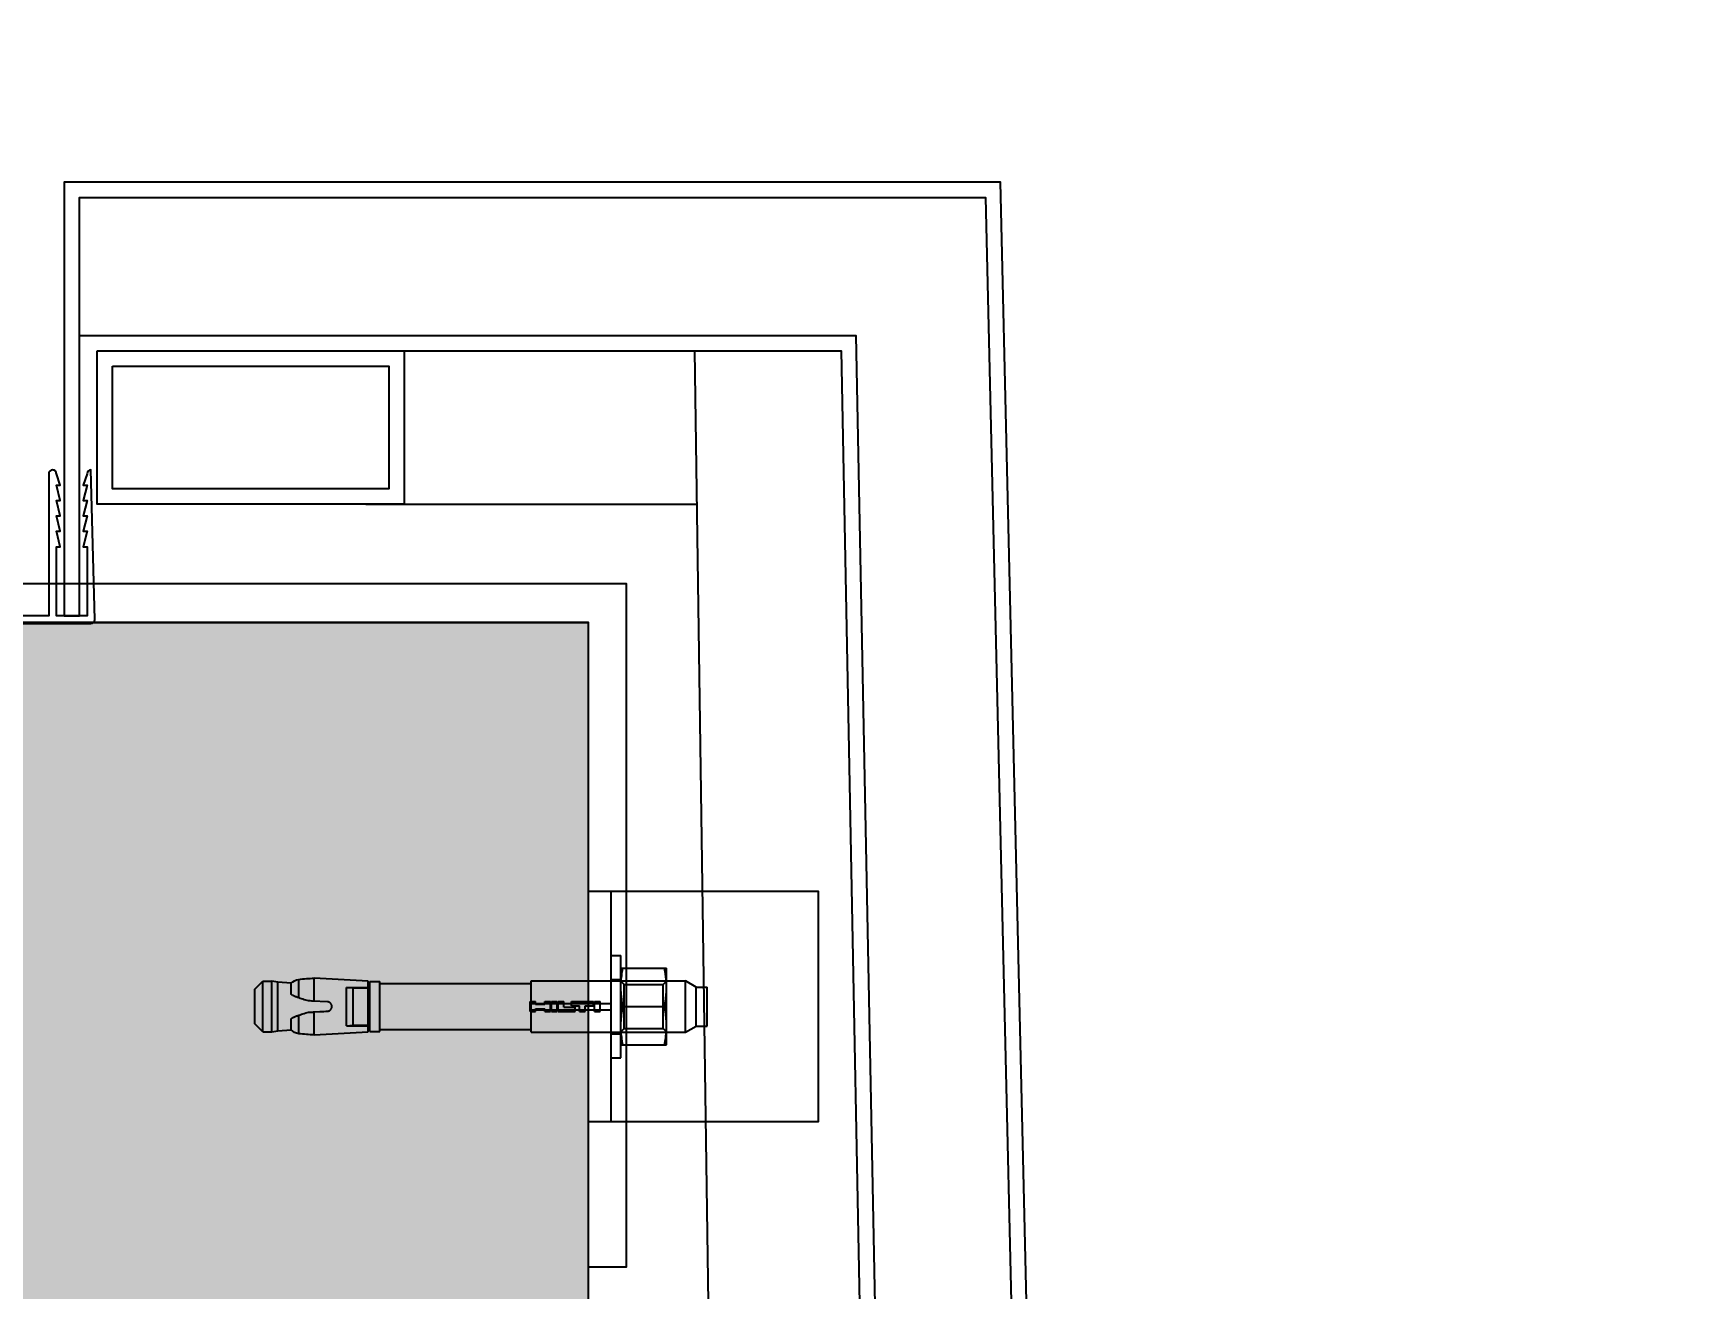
# Model space of a CAD drawing. Header units: inches. Extents: x 21 to 32698, y 13 to 3712.
# Drawn here: x 25598.48 to 25620.21, y 933.1 to 949.46 of the extents above; entities that cross this region are included whole.
import ezdxf
from ezdxf import colors
from ezdxf.entities.mleader import LeaderData, LeaderLine
from ezdxf.math import Vec2, Vec3

# ---------------------------------------------------------------- set-up
doc = ezdxf.new("R2010")
doc.units = ezdxf.units.IN
doc.header["$MEASUREMENT"] = 0
for name, color, linetype, lineweight in [('Z_MİM_-KM-ALUMINIUM-09', 8, 'Continuous', 25), ('Z_MİM_-KM-CONCRETE', 8, 'Continuous', 25), ('Z_MİM_-KM-DETL-TEXT', 8, 'Continuous', 25), ('Z_MİM_-KM-GALVANIZED SHEET', 8, 'Continuous', 25), ('Z_MİM_-KM-Gor-05', 8, 'Continuous', 25), ('Z_MİM_-KM-IRON-09', 8, 'Continuous', 25), ('Z_MİM_-KM-PATTERN-STRC', 8, 'Continuous', 25), ('Z_MİM_-KM-STEEL-09', 8, 'Continuous', 25), ('Z_MİM_-KM-TEXT', 8, 'Continuous', 25), ('Z_MİM_00', 8, 'Continuous', 25)]:
    doc.layers.add(name, color=color, linetype=linetype, lineweight=lineweight)
doc.styles.add('Arial Narrow', font='ARIALN.TTF', dxfattribs={"height": 8})

# ---------------------------------------------------------------- blocks, each defined once
blk = doc.blocks.new('A$Ce8ddabe4')
at = {"layer": 'Z_MİM_-KM-PATTERN-STRC'}
h = blk.add_hatch(color=256, dxfattribs=at)
h.dxf.hatch_style = 1
h.paths.add_polyline_path([(20.36933158059401, 110), (40.369331580594, 110), (40.369331580594, 0), (20.36933158059401, 0)])
at = {"elevation": -0.0098451531140618}
blk.add_lwpolyline([(44.11074248068326, 103.3701336926324), (44.11074248068326, 113.4842231869124), (5.099999999999998, 114.2494388848663), (5.099999999999998, 104.0702733028683)], dxfattribs=at)
blk.add_lwpolyline([(40.3588491716946, 101.4201336926326), (40.3588491716946, 103.5201336926329, -0.4142135623730951), (40.40884917169022, 103.5701336926322), (42.35884917169459, 103.5206336926212), (42.35884917169459, 103.5201336926329, -0.4112603993836938), (42.30935382543247, 103.4701362394498), (42.15884917169023, 103.4201336926326), (42.15884917169023, 103.4701336926318), (41.95884917169315, 103.4201336926326), (41.95884917169315, 103.4701336926318), (41.75884917169605, 103.4201336926326), (41.75884917169605, 103.4701336926318), (41.55884917169169, 103.4201336926326), (41.55884917169169, 103.4701336926318), (41.3588491716946, 103.4201336926326), (41.3588491716946, 103.4701336926318), (40.45884917169313, 103.4701336926318), (40.45884917169313, 103.0701336926322), (41.3588491716946, 103.0701336926322), (41.3588491716946, 103.1201336926324), (41.55884917169169, 103.0701336926322), (41.55884917169169, 103.1201336926324), (41.75884917169605, 103.0701336926322), (41.75884917169605, 103.1201336926324), (41.95884917169315, 103.0701336926322), (41.95884917169315, 103.1201336926324), (42.15884917169023, 103.0701336926322), (42.15884917169023, 103.1201336926324), (42.30934917170816, 103.0701336926322, -0.4142135623730951), (42.35884917169459, 103.0206336926212), (42.35884917169459, 103.0201336926329, -0.4142135623730951), (42.30884917169169, 102.9701336926318), (40.45884917169313, 102.9701336926318), (40.45884917169313, 101.4201336926326, -0.4142135623730951)], format="xyb", dxfattribs=at)
at = {"layer": 'Z_MİM_-KM-ALUMINIUM-09', "elevation": -0.0098451531140618}
blk.add_lwpolyline([(7.274830410724097, 104.0702733028683), (7.274830410724097, 106.489057028888), (7.474830410728462, 106.489057028888), (7.474830410728462, 103.8702733028694), (3.099999999999998, 103.8702733028694), (3.099999999999998, 116.3702733028694), (46.11074248068326, 115.3702733028694), (46.11074248068326, 103.1701336926326), (40.45884917169313, 103.1701336926326), (40.45884917169313, 103.3701336926324), (45.91074248068617, 103.3701336926324), (45.91074248068617, 115.1741480979035), (3.300000000004365, 116.1663219545044), (3.300000000004365, 104.0702733028683), (7.274830410724097, 104.0702733028683)], dxfattribs=at)
at = {"layer": 'Z_MİM_-KM-CONCRETE'}
blk.add_lwpolyline([(40.369331580594, 0), (40.369331580594, 110), (20.36933158059401, 110), (20.36933158059401, 0)], dxfattribs=at)
at = {"layer": 'Z_MİM_-KM-Gor-05'}
for p, q in [((35.11168591116439, 111.4041666665234), (35.11168591116439, 111.549999999861)), ((35.11168591116439, 111.549999999861), (35.6200192444885, 111.549999999861)), ((35.6200192444885, 111.4041666665234), (35.6200192444885, 111.549999999861)), ((35.03251924449433, 111.2666667082012), (35.11168591116439, 111.4041666665234)), ((35.03251924449433, 111.2666667082012), (35.69918591116584, 111.2666667082012)), ((35.03251924449433, 111.0208336248652), (35.03251924449433, 111.2666667082012)), ((35.03251924449433, 111.2666667082012), (35.69918591116584, 111.2666667082012)), ((35.11168591116439, 111.4041666665234), (35.6200192444885, 111.4041666665234)), ((35.11168591116439, 111.4041666665234), (35.6200192444885, 111.4041666665234)), ((35.6200192444885, 111.4041666665234), (35.69918591116584, 111.2666667082012)), ((35.69918591116584, 111.0208336248652), (35.69918591116584, 111.2666667082012)), ((34.86585257781553, 110.424999999861), (34.86585257781553, 111.0208332915335)), ((34.86585257781553, 111.0208332915335), (35.86585257781553, 111.0208332915335)), ((34.91473703616794, 111.0024327081992), (34.93825861948427, 111.006335083186)), ((34.91473703616794, 111.0024327081992), (34.93825861948427, 111.006335083186)), ((34.93825861948427, 111.006335083186), (34.96129061949614, 111.0097503331963)), ((34.93825861948427, 111.006335083186), (34.96129061949614, 111.0097503331963)), ((34.96129061949614, 111.0097503331963), (34.98392036950099, 111.0126933748724)), ((34.96129061949614, 111.0097503331963), (34.98392036950099, 111.0126933748724)), ((34.98392036950099, 111.0126933748724), (35.00623178616661, 111.0151753748778)), ((34.98392036950099, 111.0126933748724), (35.00623178616661, 111.0151753748778)), ((35.00623178616661, 111.0151753748778), (35.02830666116643, 111.0172044998744)), ((35.00623178616661, 111.0151753748778), (35.02830666116643, 111.0172044998744)), ((35.02830666116643, 111.0172044998744), (35.05022549449495, 111.0187852081963)), ((35.02830666116643, 111.0172044998744), (35.05022549449495, 111.0187852081963)), ((35.03251924449433, 110.300000416546), (35.03251924449433, 111.0208336248652)), ((35.0346025778199, 111.0208332915335), (35.07762341116904, 110.9778124998793)), ((35.05022549449495, 111.0187852081963), (35.07206849448266, 111.0199187915314)), ((35.05022549449495, 111.0187852081963), (35.07206849448266, 111.0199187915314)), ((35.07206849448266, 111.0199187915314), (35.09391657781816, 111.0206032915393)), ((35.07206849448266, 111.0199187915314), (35.09391657781816, 111.0206032915393)), ((35.09391657781816, 111.0206032915393), (35.11585257781553, 111.0208332915335)), ((35.09391657781816, 111.0206032915393), (35.11585257781553, 111.0208332915335)), ((35.11585257781553, 111.0208332915335), (35.1377885778129, 111.0206032915393)), ((35.11585257781553, 111.0208332915335), (35.1377885778129, 111.0206032915393)), ((35.1377885778129, 111.0206032915393), (35.15963666117023, 111.0199187915314)), ((35.1377885778129, 111.0206032915393), (35.15963666117023, 111.0199187915314)), ((35.15963666117023, 111.0199187915314), (35.18147966116521, 111.0187852081963)), ((35.15963666117023, 111.0199187915314), (35.18147966116521, 111.0187852081963)), ((35.18147966116521, 111.0187852081963), (35.20339849448646, 111.0172044998744)), ((35.18147966116521, 111.0187852081963), (35.20339849448646, 111.0172044998744)), ((35.20339849448646, 111.0172044998744), (35.22547336949357, 111.0151753748778)), ((35.20339849448646, 111.0172044998744), (35.22547336949357, 111.0151753748778)), ((35.22547336949357, 111.0151753748778), (35.24778478615191, 111.0126933748724)), ((35.22547336949357, 111.0151753748778), (35.24778478615191, 111.0126933748724)), ((35.24778478615191, 111.0126933748724), (35.27041449448734, 111.0097503331963)), ((35.24778478615191, 111.0126933748724), (35.27041449448734, 111.0097503331963)), ((35.27041449448734, 111.0097503331963), (35.29344653614681, 111.006335083186)), ((35.27041449448734, 111.0097503331963), (35.29344653614681, 111.006335083186)), ((35.29344653614681, 111.006335083186), (35.31696811949223, 111.0024327081992)), ((35.29344653614681, 111.006335083186), (35.31696811949223, 111.0024327081992)), ((35.41473703616794, 111.0024327081992), (35.43825861948426, 111.006335083186)), ((35.41473703616794, 111.0024327081992), (35.43825861948426, 111.006335083186)), ((35.43825861948426, 111.006335083186), (35.46129066117283, 111.0097503331963)), ((35.43825861948426, 111.006335083186), (35.46129066117283, 111.0097503331963)), ((35.46129066117283, 111.0097503331963), (35.483920369501, 111.0126933748724)), ((35.46129066117283, 111.0097503331963), (35.483920369501, 111.0126933748724)), ((35.483920369501, 111.0126933748724), (35.50623178616661, 111.0151753748778)), ((35.483920369501, 111.0126933748724), (35.50623178616661, 111.0151753748778)), ((35.50623178616661, 111.0151753748778), (35.5283066611446, 111.0172044998744)), ((35.50623178616661, 111.0151753748778), (35.5283066611446, 111.0172044998744)), ((35.5283066611446, 111.0172044998744), (35.55022549449495, 111.0187852081963)), ((35.5283066611446, 111.0172044998744), (35.55022549449495, 111.0187852081963)), ((35.55022549449495, 111.0187852081963), (35.57206849448267, 111.0199187915314)), ((35.55022549449495, 111.0187852081963), (35.57206849448267, 111.0199187915314)), ((35.57206849448267, 111.0199187915314), (35.59391657781816, 111.0206032915393)), ((35.57206849448267, 111.0199187915314), (35.59391657781816, 111.0206032915393)), ((35.59391657781816, 111.0206032915393), (35.61585257781553, 111.0208332915335)), ((35.59391657781816, 111.0206032915393), (35.61585257781553, 111.0208332915335)), ((35.61585257781553, 111.0208332915335), (35.6377885778129, 111.0206032915393)), ((35.61585257781553, 111.0208332915335), (35.6502785778066, 111.0202673748608)), ((35.6377885778129, 111.0206032915393), (35.6596366611484, 111.0199187915314)), ((35.6502785778066, 111.0202673748608), (35.68460441115167, 111.0185867498749)), ((35.65408174448386, 110.9778124998793), (35.69710257781844, 111.0208332915335)), ((35.6596366611484, 111.0199187915314), (35.68147966116522, 111.0187852081963)), ((35.68147966116522, 111.0187852081963), (35.70339849448647, 111.0172044998744)), ((35.68460441115167, 111.0185867498749), (35.71914566116902, 111.0158010831928)), ((35.69918591116584, 110.300000416546), (35.69918591116584, 111.0208336248652)), ((35.70339849448647, 111.0172044998744), (35.72547336949356, 111.0151753748778)), ((35.71914566116902, 111.0158010831928), (35.75421436950274, 111.011899916537)), ((35.72547336949356, 111.0151753748778), (35.7477847861519, 111.0126933748724)), ((35.7477847861519, 111.0126933748724), (35.77041453616403, 111.0097503331963)), ((35.75421436950274, 111.011899916537), (35.79012832783337, 111.0068524165326)), ((35.77041453616403, 111.0097503331963), (35.7934465361468, 111.006335083186)), ((35.79012832783337, 111.0068524165326), (35.82722120282415, 111.0006066665301)), ((35.7934465361468, 111.006335083186), (35.81696811949222, 111.0024327081992)), ((35.86585257781553, 110.424999999861), (35.86585257781553, 111.0208332915335)), ((34.86585257781553, 110.9930878748546), (34.89063411948155, 110.9980244998596)), ((34.86585257781553, 110.9930878748546), (34.89063411948155, 110.9980244998596)), ((34.89063411948155, 110.9980244998596), (34.91473703616794, 111.0024327081992)), ((34.89063411948155, 110.9980244998596), (34.91473703616794, 111.0024327081992)), ((35.07762341114722, 110.4680208332029), (35.07762341116904, 110.9778124998793)), ((35.07762341116904, 110.9778124998793), (35.65408174448386, 110.9778124998793)), ((35.31696811949223, 111.0024327081992), (35.34107103614953, 110.9980244998596)), ((35.31696811949223, 111.0024327081992), (35.34107103614953, 110.9980244998596)), ((35.34107103614953, 110.9980244998596), (35.36585257781553, 110.9930878748546)), ((35.34107103614953, 110.9980244998596), (35.36585257781553, 110.9930878748546)), ((35.36585257781553, 110.9930878748546), (35.39063411948155, 110.9980244998596)), ((35.36585257781553, 110.9930878748546), (35.39063411948155, 110.9980244998596)), ((35.36585257781553, 110.452745416529), (35.36585257781553, 110.9930878748546)), ((35.36585257781553, 110.452745416529), (35.36585257781553, 110.9930878748546)), ((35.39063411948155, 110.9980244998596), (35.41473703616794, 111.0024327081992)), ((35.39063411948155, 110.9980244998596), (35.41473703616794, 111.0024327081992)), ((35.65408174448386, 110.4680208332029), (35.65408174448386, 110.9778124998793)), ((35.81696811949222, 111.0024327081992), (35.84107103614953, 110.9980244998596)), ((35.82722120282415, 111.0006066665301), (35.86585257781553, 110.9930878748546)), ((35.84107103614953, 110.9980244998596), (35.86585257781553, 110.9930878748546)), ((34.69918591116584, 110.299999999861), (34.69918591116584, 110.424999999861)), ((34.69918591116584, 110.424999999861), (36.03251924449433, 110.424999999861)), ((34.86585257781553, 110.452745416529), (34.89063411948155, 110.4478087915349)), ((34.86585257781553, 110.452745416529), (34.89063411948155, 110.4478087915349)), ((34.86585257781553, 110.424999999861), (35.86585257781553, 110.424999999861)), ((34.89063411948155, 110.4478087915349), (34.91473703616794, 110.443400666526)), ((34.89063411948155, 110.4478087915349), (34.91473703616794, 110.443400666526)), ((34.91473703616794, 110.443400666526), (34.93825861948427, 110.4394982498615)), ((34.91473703616794, 110.443400666526), (34.93825861948427, 110.4394982498615)), ((34.93825861948427, 110.4394982498615), (34.96129061949614, 110.4360829998632)), ((34.93825861948427, 110.4394982498615), (34.96129061949614, 110.4360829998632)), ((34.96129061949614, 110.4360829998632), (34.98392036947918, 110.4331399998637)), ((34.96129061949614, 110.4360829998632), (34.98392036947918, 110.4331399998637)), ((34.98392036947918, 110.4331399998637), (35.00623178614478, 110.4306579165286)), ((34.98392036947918, 110.4331399998637), (35.00623178614478, 110.4306579165286)), ((35.00623178614478, 110.4306579165286), (35.02830666116643, 110.4286288332086)), ((35.00623178614478, 110.4306579165286), (35.02830666116643, 110.4286288332086)), ((35.01168591116584, 110.299999999861), (35.01168591116584, 110.424999999861)), ((35.02830666116643, 110.4286288332086), (35.05022549449495, 110.427048124875)), ((35.02830666116643, 110.4286288332086), (35.05022549449495, 110.427048124875)), ((35.0346025778199, 110.424999999861), (35.07762341114722, 110.4680208332029)), ((35.05022549449495, 110.427048124875), (35.07206849448266, 110.4259145415281)), ((35.05022549449495, 110.427048124875), (35.07206849448266, 110.4259145415281)), ((35.07206849448266, 110.4259145415281), (35.09391657781816, 110.4252299998552)), ((35.07206849448266, 110.4259145415281), (35.09391657781816, 110.4252299998552)), ((35.07762341114722, 110.4680208332029), (35.65408174448386, 110.4680208332029)), ((35.09391657781816, 110.4252299998552), (35.11585257781553, 110.424999999861)), ((35.09391657781816, 110.4252299998552), (35.11585257781553, 110.424999999861)), ((35.11585257781553, 110.424999999861), (35.15027857783572, 110.4255659165445)), ((35.11598511950433, 110.424999999861), (35.14009449449077, 110.4252808332103)), ((35.14009449449077, 110.4252808332103), (35.1641082861679, 110.426110249864)), ((35.15027857783572, 110.4255659165445), (35.1846044111735, 110.4272465832073)), ((35.1641082861679, 110.426110249864), (35.18813603615126, 110.4274817081987)), ((35.1846044111735, 110.4272465832073), (35.2191456611472, 110.4300322082017)), ((35.18813603615126, 110.4274817081987), (35.21228495279502, 110.429393666529)), ((35.21228495279502, 110.429393666529), (35.23666166115436, 110.4318494165436)), ((35.2191456611472, 110.4300322082017), (35.25421432782605, 110.4339333748576)), ((35.23666166115436, 110.4318494165436), (35.26137374448444, 110.4348570415295)), ((35.25421432782605, 110.4339333748576), (35.29012832783337, 110.4389809165277)), ((35.26137374448444, 110.4348570415295), (35.28653132782347, 110.4384296248554)), ((35.28653132782347, 110.4384296248554), (35.31224882781681, 110.4425852498625)), ((35.29012832783337, 110.4389809165277), (35.32722120282415, 110.4452267081951)), ((35.31224882781681, 110.4425852498625), (35.33864653615456, 110.4473474165315)), ((35.32722120282415, 110.4452267081951), (35.36585257781553, 110.452745416529)), ((35.33864653615456, 110.4473474165315), (35.36585257781553, 110.452745416529)), ((35.36585257781553, 110.452745416529), (35.39063411948155, 110.4478087915349)), ((35.36585257781553, 110.452745416529), (35.39305861948378, 110.4473474165315)), ((35.39063411948155, 110.4478087915349), (35.41473703616794, 110.443400666526)), ((35.39305861948378, 110.4473474165315), (35.41945632782154, 110.4425852498625)), ((35.41473703616794, 110.443400666526), (35.43825861948426, 110.4394982498615)), ((35.41945632782154, 110.4425852498625), (35.44517382780759, 110.4384296248554)), ((35.43825861948426, 110.4394982498615), (35.46129066117283, 110.4360829998632)), ((35.44517382780759, 110.4384296248554), (35.47033141113207, 110.4348570415295)), ((35.46129066117283, 110.4360829998632), (35.483920369501, 110.4331399998637)), ((35.47033141113207, 110.4348570415295), (35.49504349447671, 110.4318494165436)), ((35.483920369501, 110.4331399998637), (35.50623178616661, 110.4306579165286)), ((35.49504349447671, 110.4318494165436), (35.51942020281422, 110.429393666529)), ((35.50623178616661, 110.4306579165286), (35.5283066611446, 110.4286288332086)), ((35.51942020281422, 110.429393666529), (35.54356911947979, 110.4274817081987)), ((35.5283066611446, 110.4286288332086), (35.55022549449495, 110.427048124875)), ((35.54356911947979, 110.4274817081987), (35.56759686947045, 110.426110249864)), ((35.55022549449495, 110.427048124875), (35.57206849448267, 110.4259145415281)), ((35.56759686947045, 110.426110249864), (35.5916106611694, 110.4252808332103)), ((35.57206849448267, 110.4259145415281), (35.59391657781816, 110.4252299998552)), ((35.5916106611694, 110.4252808332103), (35.61572003613401, 110.424999999861)), ((35.59391657781816, 110.4252299998552), (35.61585257781553, 110.424999999861)), ((35.61585257781553, 110.424999999861), (35.6377885778129, 110.4252299998552)), ((35.61585257781553, 110.424999999861), (35.6377885778129, 110.4252299998552)), ((35.6377885778129, 110.4252299998552), (35.6596366611484, 110.4259145415281)), ((35.6377885778129, 110.4252299998552), (35.6596366611484, 110.4259145415281)), ((35.65408174448386, 110.4680208332029), (35.69710257781844, 110.424999999861)), ((35.6596366611484, 110.4259145415281), (35.68147966116522, 110.427048124875)), ((35.6596366611484, 110.4259145415281), (35.68147966116522, 110.427048124875)), ((35.68147966116522, 110.427048124875), (35.70339849448647, 110.4286288332086)), ((35.68147966116522, 110.427048124875), (35.70339849448647, 110.4286288332086)), ((35.70339849448647, 110.4286288332086), (35.72547336949356, 110.4306579165286)), ((35.70339849448647, 110.4286288332086), (35.72547336949356, 110.4306579165286)), ((35.72001924449433, 110.299999999861), (35.72001924449433, 110.424999999861)), ((35.72547336949356, 110.4306579165286), (35.7477847861519, 110.4331399998637)), ((35.72547336949356, 110.4306579165286), (35.7477847861519, 110.4331399998637)), ((35.7477847861519, 110.4331399998637), (35.77041453616403, 110.4360829998632)), ((35.7477847861519, 110.4331399998637), (35.77041453616403, 110.4360829998632)), ((35.77041453616403, 110.4360829998632), (35.7934465361468, 110.4394982498615)), ((35.77041453616403, 110.4360829998632), (35.7934465361468, 110.4394982498615)), ((35.7934465361468, 110.4394982498615), (35.81696811949222, 110.443400666526)), ((35.7934465361468, 110.4394982498615), (35.81696811949222, 110.443400666526)), ((35.81696811949222, 110.443400666526), (35.84107103614953, 110.4478087915349)), ((35.81696811949222, 110.443400666526), (35.84107103614953, 110.4478087915349)), ((35.84107103614953, 110.4478087915349), (35.86585257781553, 110.452745416529)), ((35.84107103614953, 110.4478087915349), (35.86585257781553, 110.452745416529)), ((36.03251924446522, 110.299999999861), (36.03251924449433, 110.424999999861)), ((34.69918591116584, 110.299999999861), (36.03251924446522, 110.299999999861)), ((35.03251924449433, 109.2583333331986), (35.03251924449433, 110.300000416546)), ((35.29960257783387, 110.0812916665236), (35.29960257783387, 110.1541666665234)), ((35.29960257783387, 110.1541666665234), (35.43210257782629, 110.1541666665234)), ((35.32418591116584, 109.2583333331986), (35.32418591116584, 110.299999999861)), ((35.32418591116584, 110.299999999861), (35.40751924449433, 110.299999999861)), ((35.40751924449433, 109.2583333331986), (35.40751924449433, 110.299999999861)), ((35.43210257782629, 110.0812916665236), (35.43210257782629, 110.1541666665234)), ((35.69918591116584, 109.2583333331986), (35.69918591116584, 110.300000416546)), ((35.29960257783387, 110.0812916665236), (35.43210257782629, 110.0812916665236)), ((35.29960257783387, 109.8878416665256), (35.29960257783387, 109.9607166665264)), ((35.29960257783387, 109.9607166665264), (35.37321370283462, 109.9607166665264)), ((35.37321370283462, 109.9607166665264), (35.37321370283462, 110.0667166665316)), ((35.37321370283462, 110.0667166665316), (35.43210257782629, 110.0667166665316)), ((35.43210257782629, 109.7818416665195), (35.43210257782629, 110.0667166665316)), ((35.29960257783387, 109.8878416665256), (35.37321370283462, 109.8878416665256)), ((35.29960257783387, 109.6082666248676), (35.29960257783387, 109.8295416665387)), ((35.29960257783387, 109.8295416665387), (35.35849145282555, 109.8295416665387)), ((35.35849145282555, 109.6811416665223), (35.35849145282555, 109.8295416665387)), ((35.37321370283462, 109.7818416665195), (35.37321370283462, 109.8878416665256)), ((35.37321370283462, 109.7818416665195), (35.43210257782629, 109.7818416665195)), ((35.29960257783387, 109.6082666248676), (35.43210257782629, 109.6082666248676)), ((35.29960257783387, 109.5208167082055), (35.29960257783387, 109.5936916248765)), ((35.29960257783387, 109.5936916248765), (35.43210257782629, 109.5936916248765)), ((35.29960257783387, 109.5208167082055), (35.43210257782629, 109.5208167082055)), ((35.29960257783387, 109.433366666526), (35.29960257783387, 109.5062416665387)), ((35.29960257783387, 109.5062416665387), (35.43210257782629, 109.5062416665387)), ((35.35849145282555, 109.6811416665223), (35.43210257782629, 109.6811416665223)), ((35.43210257782629, 109.6082666248676), (35.43210257782629, 109.6811416665223)), ((35.43210257782629, 109.5208167082055), (35.43210257782629, 109.5936916248765)), ((35.43210257782629, 109.433366666526), (35.43210257782629, 109.5062416665387)), ((35.29960257783387, 109.433366666526), (35.33640811948135, 109.433366666526)), ((35.29960257783387, 109.2412416665247), (35.29960257783387, 109.3141166665373)), ((35.29960257783387, 109.3141166665373), (35.33640811948135, 109.3141166665373)), ((35.33640811948135, 109.3141166665373), (35.33640811948135, 109.433366666526)), ((35.3972341611734, 109.3141166665373), (35.3972341611734, 109.433366666526)), ((35.3972341611734, 109.433366666526), (35.43210257782629, 109.433366666526)), ((35.3972341611734, 109.3141166665373), (35.43210257782629, 109.3141166665373)), ((35.43210257782629, 109.2412416665247), (35.43210257782629, 109.3141166665373)), ((35.03251924449433, 109.2583333331986), (35.29960257783387, 109.2583333331986)), ((35.06585257781991, 107.2833332498685), (35.06585257781991, 109.2583333331986)), ((35.29960257783387, 109.2583333331986), (35.43210257782629, 109.2583333331986)), ((35.29960257783387, 109.2412416665247), (35.43210257782629, 109.2412416665247)), ((35.43210257782629, 109.2583333331986), (35.69918591116584, 109.2583333331986)), ((35.66585257781844, 107.2833332498685), (35.66585257781844, 109.2583333331986)), ((34.99727611948765, 106.4287333332122), (35.03420266115427, 107.1333333331986)), ((35.03420266115427, 107.1333333331986), (35.69750249448407, 107.1333333331986)), ((35.03876924447104, 107.1541666665362), (35.03876924447104, 107.2833332498685)), ((35.03876924447104, 107.2833332498685), (35.6929359111673, 107.2833332498685)), ((35.03876924447104, 107.1541666665362), (35.6929359111673, 107.1541666665362)), ((35.11585257781553, 106.8522397498609), (35.11585257781553, 107.1333333331986)), ((35.12210257781408, 107.133333666542), (35.12210257781408, 107.1541666665362)), ((35.12210257781408, 106.9375001248791), (35.12210257781408, 107.133333666542)), ((35.609602577817, 107.133333666542), (35.609602577817, 107.1541666665362)), ((35.609602577817, 106.9375001248791), (35.609602577817, 107.133333666542)), ((35.61585257781553, 106.8522397498609), (35.61585257781553, 107.1333333331986)), ((35.6929359111673, 107.1541666665362), (35.6929359111673, 107.2833332498685)), ((35.69750249448407, 107.1333333331986), (35.73442903614341, 106.4287333332122)), ((35.11585257781553, 106.8522397498609), (35.12210257781408, 106.9375001248791)), ((35.12210257781408, 106.9375001248791), (35.609602577817, 106.9375001248791)), ((35.609602577817, 106.9375001248791), (35.61585257781553, 106.8522397498609)), ((35.11585257781553, 106.8522397498609), (35.61585257781553, 106.8522397498609)), ((35.29519307782904, 106.4183579582031), (35.29970086950198, 106.5043717498783)), ((35.29970086950198, 106.5043717498783), (35.30101420282881, 106.5294311665357)), ((35.30101420282881, 106.5294311665357), (35.30232349449943, 106.5544142498638)), ((35.30232349449943, 106.5544142498638), (35.30362878616143, 106.5793204165311)), ((35.30362878616143, 106.5793204165311), (35.30493007783662, 106.6041502498683)), ((35.30493107780058, 106.6041502498683), (35.30552374450053, 106.6088391665262)), ((35.30552374450053, 106.6088391665262), (35.30649357782386, 106.6135337915402)), ((35.30649357782386, 106.6135337915402), (35.30784203617078, 106.6181781665309)), ((35.30784203617078, 106.6181781665309), (35.30955941115826, 106.6227195832071)), ((35.30955941115826, 106.6227195832071), (35.31163795282919, 106.6271058332068)), ((35.31163795282919, 106.6271058332068), (35.31404841115727, 106.6312956665297)), ((35.31404841115727, 106.6312956665297), (35.31674941116217, 106.6352517915311)), ((35.31674941116217, 106.6352517915311), (35.31969970282808, 106.6389371248669)), ((35.31969970282808, 106.6389371248669), (35.32285803616833, 106.6423144165319)), ((35.32285803616833, 106.6423144165319), (35.3262751611619, 106.6454364165329)), ((35.3262751611619, 106.6454364165329), (35.32999586949154, 106.6483454582176)), ((35.32999586949154, 106.6483454582176), (35.3339829528195, 106.6510010831998)), ((35.3339829528195, 106.6510010831998), (35.3381992861614, 106.6533624165349)), ((35.3381992861614, 106.6533624165349), (35.34260761949554, 106.6553889582064)), ((35.34260761949554, 106.6553889582064), (35.34716778613802, 106.6570477082059)), ((35.34716778613802, 106.6570477082059), (35.35182753617119, 106.6583335832001)), ((35.35182753617119, 106.6583335832001), (35.35653170281876, 106.6592494165415)), ((35.35653170281876, 106.6592494165415), (35.36122511948633, 106.6597968332007)), ((35.36122511948633, 106.6597968332007), (35.36585257781553, 106.6599789998854)), ((35.36585257781553, 106.6599789998854), (35.370480036152, 106.6597968332007)), ((35.370480036152, 106.6597968332007), (35.37517345281957, 106.6592494165415)), ((35.37517345281957, 106.6592494165415), (35.37987761948898, 106.6583335832001)), ((35.37987761948898, 106.6583335832001), (35.38453736950032, 106.6570477082059)), ((35.38453736950032, 106.6570477082059), (35.38909753616464, 106.6553889582064)), ((35.38909753616464, 106.6553889582064), (35.39350586949878, 106.6533624165349)), ((35.39350586949878, 106.6533624165349), (35.39772220281157, 106.6510010831998)), ((35.39772220281157, 106.6510010831998), (35.40170928616863, 106.6483454582176)), ((35.40170928616863, 106.6483454582176), (35.40542999449826, 106.6454364165329)), ((35.40542999449826, 106.6454364165329), (35.40884711949185, 106.6423144165319)), ((35.40884711949185, 106.6423144165319), (35.41200545283209, 106.6389371248669)), ((35.41200545283209, 106.6389371248669), (35.41495574449073, 106.6352517915311)), ((35.41495574449073, 106.6352517915311), (35.41765674447379, 106.6312956665297)), ((35.41765674447379, 106.6312956665297), (35.42006720283098, 106.6271058332068)), ((35.42006720283098, 106.6271058332068), (35.4221457445019, 106.6227195832071)), ((35.4221457445019, 106.6227195832071), (35.4238631194894, 106.6181781665309)), ((35.4238631194894, 106.6181781665309), (35.42521157783632, 106.6135337915402)), ((35.42521157783632, 106.6135337915402), (35.42618141115963, 106.6088391665262)), ((35.42618141115963, 106.6088391665262), (35.42677507781628, 106.6041502498683)), ((35.42677507781628, 106.6041502498683), (35.43705686947215, 106.4079629165362)), ((34.99727611948765, 106.4287333332122), (35.29573682781485, 106.4287333332122)), ((34.99727611948765, 106.4287333332122), (35.29573682781485, 106.4287333332122)), ((35.01191953615489, 106.2271729581998), (35.25310799448926, 106.2271729581998)), ((35.01191953615489, 106.2271729581998), (35.25310799448926, 106.2271729581998)), ((35.24966578615567, 106.2178224998651), (35.25310799448926, 106.2271729581998)), ((35.25310799448926, 106.2271729581998), (35.25945924450208, 106.2450855415318)), ((35.25945924450208, 106.2450855415318), (35.26555407782871, 106.2631729165332)), ((35.26555407782871, 106.2631729165332), (35.27138336950156, 106.2814179582064)), ((35.27138336950156, 106.2814179582064), (35.27693861948501, 106.2998054582058)), ((35.27693861948501, 106.2998054582058), (35.28221528615541, 106.318329624868)), ((35.28221528615541, 106.318329624868), (35.28720811949461, 106.3369784165415)), ((35.28720811949461, 106.3369784165415), (35.29191132781125, 106.3557384582018)), ((35.29191132781125, 106.3557384582018), (35.29246016116668, 106.3662110831947)), ((35.29246016116668, 106.3662110831947), (35.29300836948097, 106.3766715832062)), ((35.29300836948097, 106.3766715832062), (35.29410253615789, 106.397548791534)), ((35.29410253615789, 106.397548791534), (35.29464828615893, 106.4079629165362)), ((35.29464828615893, 106.4079629165362), (35.29519307782904, 106.4183579582031)), ((35.43596832782351, 106.4287333332122), (35.73442903614341, 106.4287333332122)), ((35.43596832782351, 106.4287333332122), (35.73442903614341, 106.4287333332122)), ((35.43705686947215, 106.4079629165362), (35.43760261949501, 106.397548791534)), ((35.43760261949501, 106.397548791534), (35.43869678617193, 106.3766715832062)), ((35.43869678617193, 106.3766715832062), (35.43924499449349, 106.3662110831947)), ((35.43924499449349, 106.3662110831947), (35.43979382781981, 106.3557384582018)), ((35.43979382781981, 106.3557384582018), (35.44449703615828, 106.3369784165415)), ((35.44449703615828, 106.3369784165415), (35.4494898278208, 106.318329624868)), ((35.4494898278208, 106.318329624868), (35.45476653615333, 106.2998054582058)), ((35.45476653615333, 106.2998054582058), (35.4603217861586, 106.2814179582064)), ((35.4603217861586, 106.2814179582064), (35.46615111948631, 106.2631729165332)), ((35.46615111948631, 106.2631729165332), (35.4722459111581, 106.2450855415318)), ((35.4722459111581, 106.2450855415318), (35.47859716117091, 106.2271729581998)), ((35.47859716117091, 106.2271729581998), (35.719785619498, 106.2271729581998)), ((35.47859716117091, 106.2271729581998), (35.48172620280821, 106.2186636665265)), ((35.47859716117091, 106.2271729581998), (35.719785619498, 106.2271729581998)), ((35.05001924449607, 105.954166541529), (35.06294553617045, 106.1305022082178)), ((35.06294553617045, 106.1305022082178), (35.20690457783349, 106.1305022082178)), ((35.06294553617045, 106.1305022082178), (35.20690457783349, 106.1305022082178)), ((35.20690457783349, 106.1305022082178), (35.20886466115918, 106.1325341665306)), ((35.20886466115918, 106.1325341665306), (35.21081116115239, 106.1346227082085)), ((35.21081116115239, 106.1346227082085), (35.21273691116221, 106.1367665415291)), ((35.21273691116221, 106.1367665415291), (35.21463995282103, 106.1389663748796)), ((35.21463995282103, 106.1389663748796), (35.2165184528276, 106.141222749873)), ((35.2165184528276, 106.141222749873), (35.21837045282155, 106.1435344581969)), ((35.21837045282155, 106.1435344581969), (35.22019411948714, 106.1459034165491)), ((35.22019411948714, 106.1459034165491), (35.2231705778031, 106.1526045415321)), ((35.2231705778031, 106.1526045415321), (35.22624911949242, 106.1596528331993)), ((35.22624911949242, 106.1596528331993), (35.22941953616101, 106.1670425415395)), ((35.22941953616101, 106.1670425415395), (35.23267178616516, 106.1747672915353)), ((35.23267178616516, 106.1747672915353), (35.23599574446418, 106.1828201248663)), ((35.23599574446418, 106.1828201248663), (35.23937441114686, 106.1911794165389)), ((35.23937441114686, 106.1911794165389), (35.24278699448041, 106.1998101665412)), ((35.24278699448041, 106.1998101665412), (35.24622145282775, 106.2086964998752)), ((35.24622145282775, 106.2086964998752), (35.24966578615567, 106.2178224998651)), ((35.48172620280821, 106.2186636665265), (35.4848578694946, 106.2103380832013)), ((35.4848578694946, 106.2103380832013), (35.48798320281639, 106.202208958206)), ((35.48798320281639, 106.202208958206), (35.49109320283605, 106.1942871248702)), ((35.49109320283605, 106.1942871248702), (35.49417878614621, 106.1865852498686)), ((35.49417878614621, 106.1865852498686), (35.49722866115189, 106.1791192498876)), ((35.49722866115189, 106.1791192498876), (35.50022491116397, 106.1719196248686)), ((35.50022491116397, 106.1719196248686), (35.50315886947647, 106.1649940415409)), ((35.50315886947647, 106.1649940415409), (35.50602295281715, 106.1583462915278)), ((35.50602295281715, 106.1583462915278), (35.50880953615707, 106.1519808332095)), ((35.50880953615707, 106.1519808332095), (35.51151103616576, 106.1459034165491)), ((35.51151103616576, 106.1459034165491), (35.51333786949545, 106.1435312915364)), ((35.51333786949545, 106.1435312915364), (35.5151924111633, 106.1412164165413)), ((35.5151924111633, 106.1412164165413), (35.51707266114681, 106.1389599998838)), ((35.51707266114681, 106.1389599998838), (35.51897645282589, 106.1367608332084)), ((35.51897645282589, 106.1367608332084), (35.5209017444795, 106.134618874873)), ((35.5209017444795, 106.134618874873), (35.52284645281908, 106.1325334998673)), ((35.52284645281908, 106.1325334998673), (35.52480057782668, 106.1305022082178)), ((35.52480057782668, 106.1305022082178), (35.66875961948972, 106.1305022082178)), ((35.52480057782668, 106.1305022082178), (35.66875961948972, 106.1305022082178)), ((35.66875961948972, 106.1305022082178), (35.6816859111641, 105.954166541529)), ((35.0346025778199, 105.8783335415301), (35.05001924449607, 105.954166541529)), ((35.0346025778199, 105.8783335415301), (35.69710257781844, 105.8783335415301)), ((35.0346025778199, 105.7583333331985), (35.0346025778199, 105.8783335415301)), ((35.0346025778199, 105.8783335415301), (35.69710257781844, 105.8783335415301)), ((35.05001924449607, 105.954166541529), (35.6816859111641, 105.954166541529)), ((35.05001924449607, 105.954166541529), (35.6816859111641, 105.954166541529)), ((35.6816859111641, 105.954166541529), (35.69710257781844, 105.8783335415301)), ((35.69710257781844, 105.7583333331985), (35.69710257781844, 105.8783335415301)), ((35.0346025778199, 105.7583333331985), (35.69710257781844, 105.7583333331985)), ((35.0346025778199, 105.7583333331985), (35.13876924449141, 105.6541666665361)), ((35.0346025778199, 105.7583333331985), (35.69710257781844, 105.7583333331985)), ((35.13876924449141, 105.6541666665361), (35.59293591116875, 105.6541666665361)), ((35.59293591116875, 105.6541666665361), (35.69710257781844, 105.7583333331985))]:
    blk.add_line(p, q, dxfattribs=at)
for centre, radius, start, end in [((37.30028586948174, 106.4947354582036), 2.30395533332974, 181.6415946295339, 186.6689094187153), ((35.17691507783457, 106.2524610831988), 0.166922208333073, 188.7136514803151, 226.9394850423789), ((35.55479007781833, 106.2524610831988), 0.1669222083330726, 313.0605149576211, 351.2863485196849), ((33.43141928614932, 106.4947354582036), 2.303955333329738, 353.3310905812848, 358.3584053704661)]:
    blk.add_arc(centre, radius, start, end, dxfattribs=at)
at = {"layer": 'Z_MİM_-KM-IRON-09'}
for points in [[(33.86585257781553, 109.9999999999072), (33.86585257781553, 112.9999999999072), (36.86585257781553, 112.9999999999072), (36.86585257781553, 109.9999999999072)], [(33.86585257781553, 109.9999999998617), (33.86585257781553, 110.299999999861), (36.86585257781553, 110.299999999861), (36.86585257781553, 109.9999999998617)]]:
    blk.add_lwpolyline(points, close=True, dxfattribs=at)
at = {"layer": 'Z_MİM_-KM-STEEL-09'}
for p, q in [((43.91074248068616, 111.3858291620163, -0.0098451531140618), (5.291800628745113, 111.9403572444353, -0.0098451531140618)), ((41.91074248068615, 107.1002053579795, -0.0098451531140618), (41.91074248068615, 111.4095680593636, -0.0098451531140618))]:
    blk.add_line(p, q, dxfattribs=at)
at = {"layer": 'Z_MİM_-KM-STEEL-09', "elevation": -0.0098451531140618}
blk.add_lwpolyline([(43.91074248068616, 106.9395001144739), (43.91074248068616, 113.2956181753197), (5.300000000004365, 114.037355443068), (5.274830410724097, 108.0702733028684)], dxfattribs=at)
for points in [[(43.91074248068616, 103.6002053579796), (43.91074248068616, 107.6002053579796), (41.91074248068615, 107.6002053579796), (41.91074248068615, 103.6002053579796)], [(43.7107424806818, 103.8002053579785), (43.7107424806818, 107.4002053579788), (42.11074248068324, 107.4002053579788), (42.11074248068324, 103.8002053579785)]]:
    blk.add_lwpolyline(points, close=True, dxfattribs=at)
blk = doc.blocks.new('*U44')
at = {"layer": 'Z_MİM_-KM-DETL-TEXT', "color": 7}
ml = blk.add_multileader_mtext('Standard', dxfattribs=at)
ml.set_content('ALÜMİNYUM KOMPOZİT PANEL HARPUŞTA (KTB.91.2002)', color=7, style='Arial Narrow')
ml.set_leader_properties()
ml.build(insert=Vec2(0, 0))
ml.multileader.update_dxf_attribs({"text_left_attachment_type": 6, "text_right_attachment_type": 6, "dogleg_length": 5, "arrow_head_size": 8})
ctx = ml.context
ctx.base_point, ctx.char_height, ctx.arrow_head_size, ctx.landing_gap_size, ctx.plane_origin, ctx.plane_x_axis, ctx.plane_y_axis = Vec3(-161.097581841346, 50.66044799503012), 8, 8, 2.112, Vec3(-165.665959642909, -32.4505295070594), Vec3(1, 2e-16), Vec3(-2e-16, 1)
ctx.left_attachment, ctx.right_attachment = 6, 6
notes = []
notes.append((ctx, [(0, (1, 1, 0), (-13.94556001324235, 50.66044799503014), (-1, -2e-16), 5.280000000000002, [(0, [(3.27297166244e-05, 4.6344030125e-06)], 0, [])])]))
ctx.mtext.insert, ctx.mtext.text_direction, ctx.mtext.rotation, ctx.mtext.width, ctx.mtext.line_spacing_factor, ctx.mtext.flow_direction = Vec3(-158.985581841346, 61.01242616692643), Vec3(1, 2e-16), 2e-16, 163.5093427969454, 2, 5
for ctx, leaders in notes:
    for number, flags, end, landing, length, lines in leaders:
        leader = LeaderData()
        leader.index, (leader.has_last_leader_line, leader.has_dogleg_vector, leader.attachment_direction) = number, flags
        leader.last_leader_point, leader.dogleg_vector, leader.dogleg_length = Vec3(end), Vec3(landing), length
        for number, points, colour, breaks in lines:
            line = LeaderLine()
            line.index, line.vertices, line.color, line.breaks = number, Vec3.list(points), colors.encode_raw_color(colour), breaks
            leader.lines.append(line)
        ctx.leaders.append(leader)
blk = doc.blocks.new('-KM_Çatı A Kesiti')
at = {"layer": 'Z_MİM_-KM-GALVANIZED SHEET'}
blk.add_lwpolyline([(1718.695880870844, 110.0000000000145), (1718.695880870844, 110.5000000000145), (1709.795520447398, 110.5000000000073), (1709.795520447398, 12.20710678120667), (1703.088413666206, 5.500000000007275), (1686.502627228568, 5.5), (1679.795520447398, 12.20710678119212), (1679.795520447398, 32.6559323294423), (1659.767620670464, 36.6489507017177), (1659.683906933584, 36.1560085040328), (1679.295520447398, 32.23368580127136), (1679.295520447398, 12.00000000000727), (1686.295520447391, 5), (1703.295520447398, 5.000000000007275), (1710.295520447398, 12.00000000002183), (1710.295520447398, 110.0000000000072)], close=True, dxfattribs=at)
at = {"xscale": -1}
blk.add_blockref('A$Ce8ddabe4', (1750.669331391735, 0), dxfattribs=at)
at = {"layer": 'Z_MİM_-KM-TEXT'}
blk.add_blockref('*U44', (1726.063927421674, 115.8702686684701, -0.0098451531140618), dxfattribs=at)

msp = doc.modelspace()

# ---------------------------------------------------------------- block references
at = {"layer": 'Z_MİM_00', "rotation": 270}
msp.add_blockref('-KM_Çatı A Kesiti', (25495.71356614938, 2652.083724848103), dxfattribs=at)

doc.saveas('drawing.dxf')
